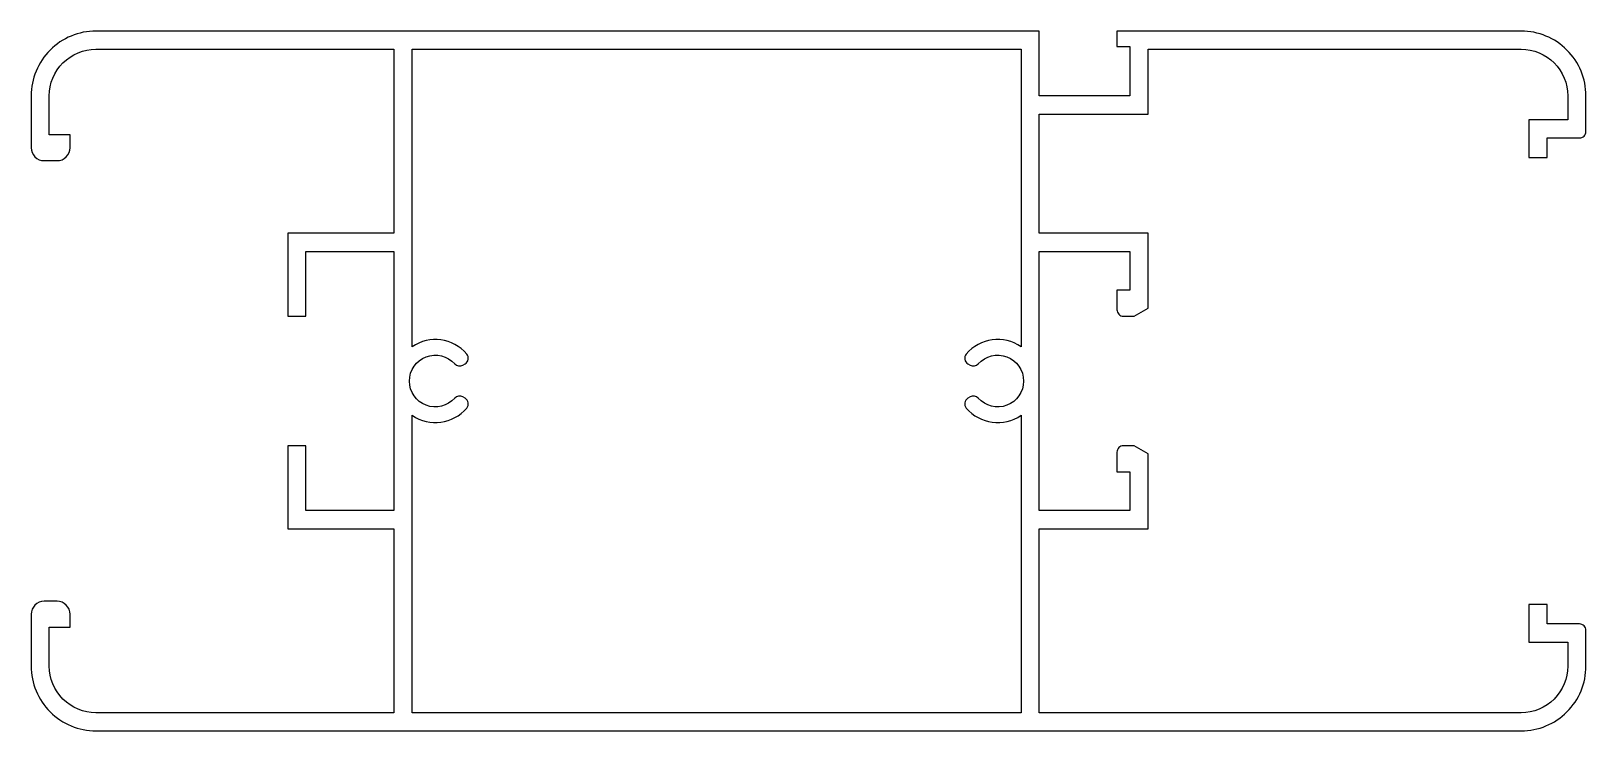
# Model space of a CAD drawing. Extents: x 802 to 922, y 679 to 733.
import ezdxf

# ---------------------------------------------------------------- set-up
doc = ezdxf.new("R2010")
doc.units = 0
doc.layers.get('0').update_dxf_attribs({"linetype": 'CONTINUOUS'})

msp = doc.modelspace()

# ---------------------------------------------------------------- linework, layer by layer
at = {"color": 7, "linetype": 'CONTINUOUS'}
for points in [[(802.07, 727.79), (802.07, 723.79, 0.414214), (803.07, 722.79), (804.07, 722.79, 0.414214), (805.07, 723.79), (805.07, 724.79), (803.47, 724.79), (803.47, 727.79, -0.414214), (807.07, 731.39), (830.07, 731.39), (830.07, 717.19), (821.87, 717.19), (821.87, 710.79), (823.27, 710.79), (823.27, 715.79), (830.07, 715.79), (830.07, 695.79), (823.27, 695.79), (823.27, 700.79), (821.87, 700.79), (821.87, 694.39), (830.07, 694.39), (830.07, 680.19), (807.07, 680.19, -0.414214), (803.47, 683.79), (803.47, 686.79), (805.07, 686.79), (805.07, 687.79, 0.414214), (804.07, 688.79), (803.07, 688.79, 0.414214), (802.07, 687.79), (802.07, 683.79, 0.414214), (807.07, 678.79), (917.07, 678.79, 0.414214), (922.07, 683.79), (922.07, 686.54, 0.414214), (921.57, 687.04), (919.07, 687.04), (919.07, 688.54), (917.67, 688.54), (917.67, 685.64), (920.67, 685.64), (920.67, 683.79, -0.414214), (917.07, 680.19), (879.87, 680.19), (879.87, 694.39), (888.27, 694.39), (888.27, 700.17), (887.2, 700.79), (886.37, 700.79, 0.414214), (885.87, 700.29), (885.87, 698.79), (886.87, 698.79), (886.87, 695.79), (879.87, 695.79), (879.87, 715.79), (886.87, 715.79), (886.87, 712.79), (885.87, 712.79), (885.87, 711.29, 0.414214), (886.37, 710.79), (887.2, 710.79), (888.27, 711.4), (888.27, 717.19), (879.87, 717.19), (879.87, 726.39), (888.27, 726.39), (888.27, 731.39), (917.07, 731.39, -0.414214), (920.67, 727.79), (920.67, 725.94), (917.67, 725.94), (917.67, 723.04), (919.07, 723.04), (919.07, 724.54), (921.57, 724.54, 0.414214), (922.07, 725.04), (922.07, 727.79, 0.414214), (917.07, 732.79), (885.87, 732.79), (885.87, 731.59), (886.87, 731.59), (886.87, 727.79), (879.87, 727.79), (879.87, 732.79), (807.07, 732.79, 0.414214)], [(835.39, 704.56, 0.356394), (834.76, 704.46, -2.636888), (834.76, 707.11, 0.356394), (835.39, 707.01), (835.56, 707.11, 0.469882), (835.69, 707.87, 0.381648), (831.47, 708.43), (831.47, 731.39), (878.47, 731.39), (878.47, 708.43, 0.381648), (874.24, 707.87, 0.469882), (874.37, 707.11), (874.54, 707.01, 0.356394), (875.17, 707.11, -2.636888), (875.17, 704.46, 0.356394), (874.54, 704.56), (874.37, 704.46, 0.469882), (874.24, 703.7, 0.381648), (878.47, 703.14), (878.47, 680.19), (831.47, 680.19), (831.47, 703.14, 0.381648), (835.69, 703.7, 0.469882), (835.56, 704.46)]]:
    msp.add_lwpolyline(points, format="xyb", close=True, dxfattribs=at)

doc.saveas('drawing.dxf')
